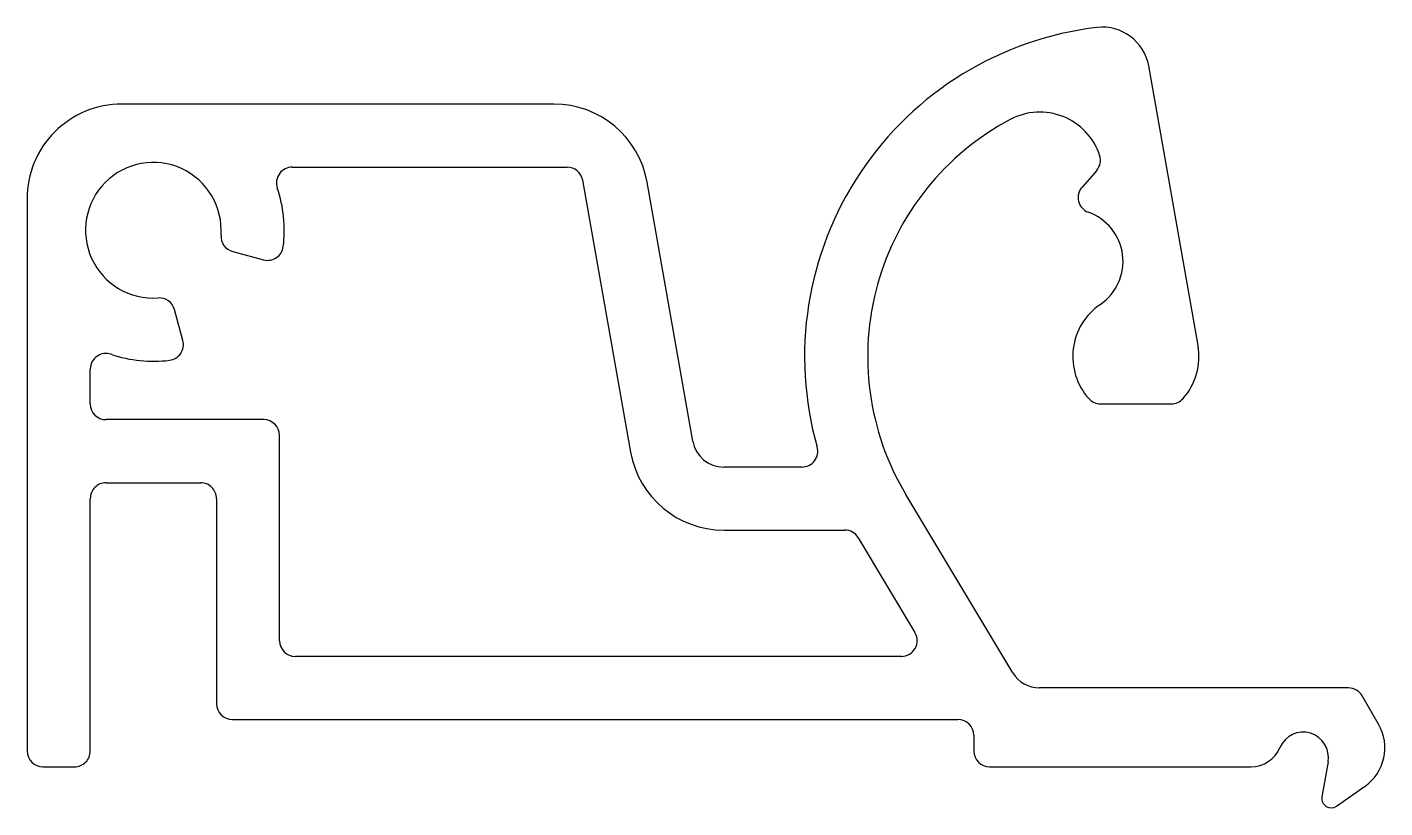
# Model space of a CAD drawing. Extents: x 1.4 to 44.4, y -0.1 to 24.7.
import ezdxf

# ---------------------------------------------------------------- set-up
doc = ezdxf.new("R2010")
doc.units = 0
doc.layers.get('0').update_dxf_attribs({"linetype": 'CONTINUOUS'})

msp = doc.modelspace()

# ---------------------------------------------------------------- linework, layer by layer
for p, q in [((38.507, 14.582), (36.944, 23.443)), ((18.092, 22.234), (4.398, 22.234)), ((9.8, 20.234), (18.512, 20.234)), ((19.004, 19.821), (19.004, 19.821)), ((19.004, 19.821), (20.523, 11.207)), ((35.296, 20.134), (34.832, 19.604)), ((22.493, 11.555), (21.047, 19.755)), ((1.398, 19.228), (1.398, 1.73)), ((7.912, 17.561), (8.891, 17.299)), ((6.334, 14.742), (6.072, 15.721)), ((3.398, 12.734), (3.398, 13.833)), ((35.419, 12.734), (37.655, 12.734)), ((8.898, 12.234), (3.898, 12.234)), ((9.398, 5.23), (9.398, 11.734)), ((25.954, 10.734), (23.477, 10.734)), ((3.899, 10.234), (6.898, 10.234)), ((3.398, 1.735), (3.398, 9.73)), ((7.398, 9.734), (7.398, 9.734)), ((7.398, 9.734), (7.398, 3.23)), ((32.635, 4.21), (29.246, 9.865)), ((23.477, 8.734), (27.309, 8.734)), ((27.738, 8.491), (27.738, 8.491)), ((27.738, 8.491), (29.535, 5.491)), ((29.106, 4.734), (9.899, 4.734)), ((43.277, 3.734), (33.486, 3.734)), ((44.227, 2.589), (43.71, 3.484)), ((7.899, 2.734), (30.898, 2.734)), ((31.398, 2.234), (31.398, 1.73)), ((42.628, 1.395), (42.432, 0.282)), ((42.628, 1.395), (42.628, 1.395)), ((1.899, 1.234), (2.898, 1.234)), ((31.899, 1.234), (40.182, 1.234)), ((42.9, -0.011), (43.788, 0.611))]:
    msp.add_line(p, q)
for centre, radius, start, end in [((36.537, 14.234), 10.5, 96.7058, 195.8266), ((35.469, 23.171), 1.5, 10.449, 96.0505), ((4.398, 19.234), 3, 90, 180.121), ((18.092, 19.234), 3, 9.9999, 90), ((33.493, 19.978), 2, 18.6525, 117.9197), ((36.537, 14.234), 8.5, 117.92, 210.9341), ((5.398, 18.234), 2.15, 355.8764, 274.1236), ((9.8, 19.734), 0.5, 90, 198.82), ((18.512, 19.734), 0.5, 9.9999, 90.0085), ((34.915, 20.458), 0.5, 319.6965, 18.6524), ((5.398, 18.234), 4.15, 352.8769, 18.82), ((35.208, 19.274), 0.5, 138.8216, 249.1381), ((34.482, 17.251), 1.65, 304.2624, 70.5925), ((8.042, 18.044), 0.5, 175.8764, 255.0105), ((9.02, 17.782), 0.5, 255.0105, 352.8769), ((5.589, 15.591), 0.5, 15.003, 94.1236), ((36.537, 14.234), 2, 124.2647, 221.8108), ((5.851, 14.613), 0.5, 277.1268, 15.003), ((3.898, 13.833), 0.5, 71.1809, 180), ((5.398, 18.234), 4.15, 251.1809, 277.1268), ((36.537, 14.234), 2, 318.1091, 10.0003), ((3.898, 12.734), 0.5, 180, 269.9983), ((35.419, 13.234), 0.5, 221.8109, 270.0137), ((37.655, 13.234), 0.5, 270, 317.8666), ((8.898, 11.734), 0.5, 0, 90), ((23.477, 11.734), 3, 190.1264, 270), ((23.477, 11.734), 1, 190.3298, 270.0039), ((25.954, 11.234), 0.5, 270.0034, 15.8266), ((3.899, 9.734), 0.5, 90, 180.4769), ((6.898, 9.734), 0.5, 0, 90.0014), ((27.309, 8.234), 0.5, 30.9331, 90.0032), ((9.899, 5.235), 0.5, 180.562, 270), ((29.106, 5.234), 0.5, 270, 30.9331), ((33.486, 4.734), 1, 211.6176, 270), ((43.277, 3.234), 0.5, 29.9991, 90), ((7.899, 3.235), 0.5, 180.562, 270), ((30.898, 2.234), 0.5, 0, 89.9999), ((42.928, 1.839), 1.5, 304.9978, 29.9992), ((41.84, 1.534), 0.8, 350, 157.1023), ((1.899, 1.735), 0.5, 180.562, 270), ((2.898, 1.735), 0.5, 269.9979, 360), ((31.899, 1.735), 0.5, 180.5627, 270), ((40.182, 2.235), 1, 269.9965, 337.101), ((42.728, 0.234), 0.3, 170.9473, 305.0031)]:
    msp.add_arc(centre, radius, start, end)

doc.saveas('drawing.dxf')
